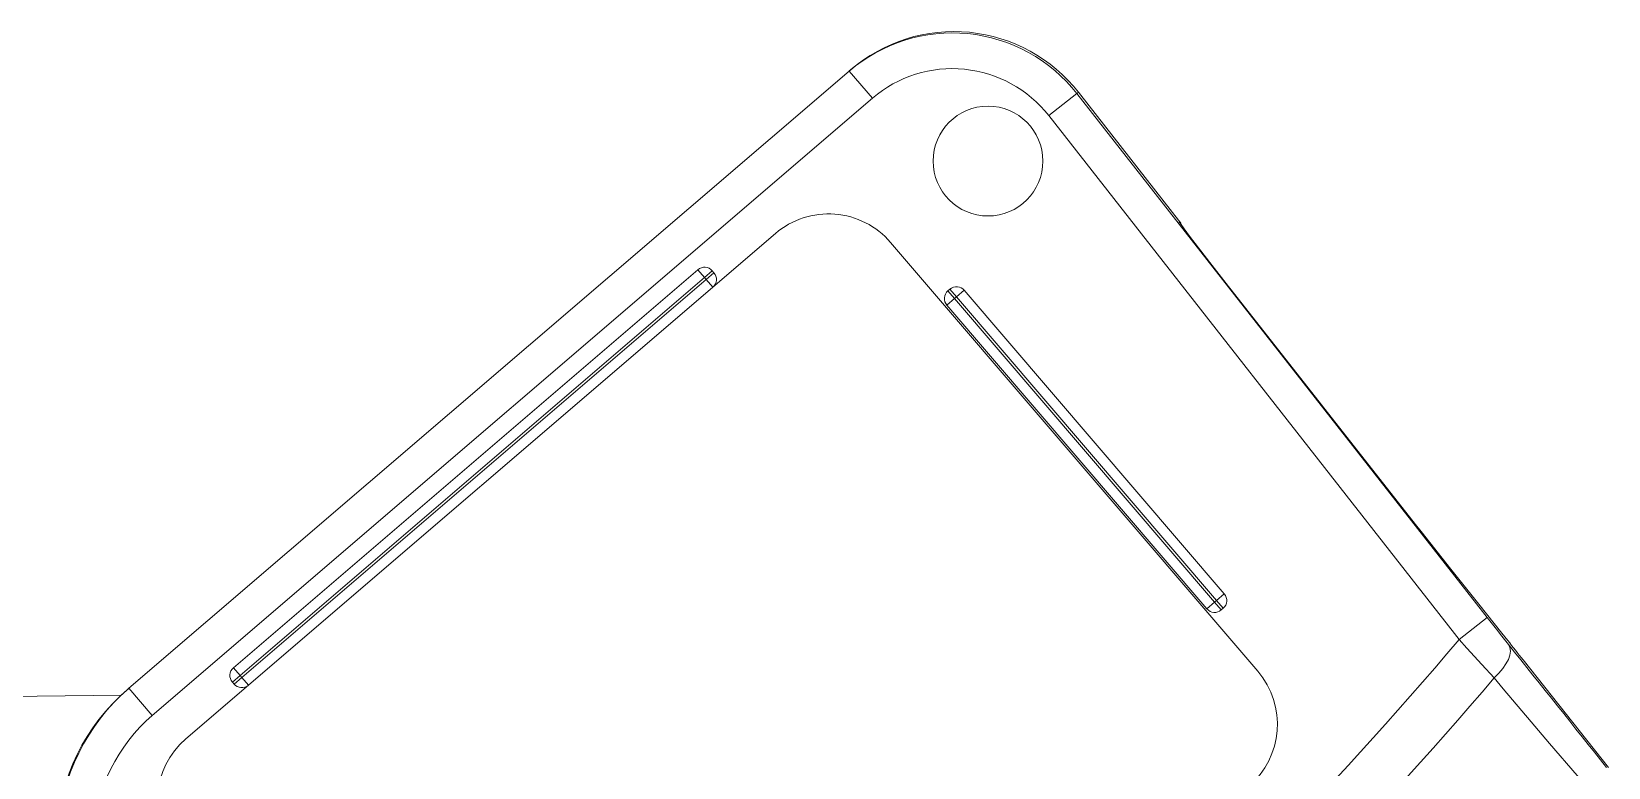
# Model space of a CAD drawing. Header units: metres. Extents: x 2999 to 3109, y 1752 to 1796.
# Drawn here: x 3011.516 to 3012.134, y 1761.925 to 1762.213 of the extents above; entities that cross this region are included whole.
import ezdxf

# ---------------------------------------------------------------- set-up
doc = ezdxf.new("R2010")
doc.units = ezdxf.units.M
doc.layers.add('PAREDES', color=7, linetype='Continuous')

msp = doc.modelspace()

# ---------------------------------------------------------------- linework, layer by layer
at = {"layer": 'PAREDES', "color": 253, "lineweight": 0}
for p, q in [((3011.83623, 1762.1974), (3011.55415, 1761.95575)), ((3011.83623, 1762.1974), (3011.83684, 1762.19792)), ((3011.83623, 1762.1974), (3011.84534, 1762.18677)), ((3011.84534, 1762.18677), (3011.56326, 1761.94512)), ((3011.92538, 1762.18855), (3011.91436, 1762.17992)), ((3011.92538, 1762.18855), (3011.92599, 1762.18908)), ((3012.08423, 1761.98578), (3011.92538, 1762.18855)), ((3011.96614, 1762.13783), (3011.92599, 1762.18908)), ((3012.07321, 1761.97715), (3011.91436, 1762.17992)), ((3011.96577, 1762.13789), (3011.96594, 1762.13804)), ((3011.96614, 1762.13783), (3011.96593, 1762.13765)), ((3011.96614, 1762.13783), (3011.96594, 1762.13804)), ((3011.8073, 1762.13377), (3011.57643, 1761.93599)), ((3011.99619, 1761.96245), (3011.85242, 1762.13028)), ((3011.59507, 1761.96381), (3011.77695, 1762.11962)), ((3011.59767, 1761.96077), (3011.77955, 1762.11658)), ((3011.77955, 1762.11658), (3011.77695, 1762.11962)), ((3011.78259, 1762.11919), (3011.77955, 1762.11658)), ((3011.7802, 1762.11582), (3011.77955, 1762.11658)), ((3011.78324, 1762.11843), (3011.7802, 1762.11582)), ((3011.78324, 1762.11843), (3011.78259, 1762.11919)), ((3011.59832, 1761.96001), (3011.7802, 1762.11582)), ((3011.60092, 1761.95697), (3011.78281, 1762.11279)), ((3011.78281, 1762.11279), (3011.7802, 1762.11582)), ((3011.87565, 1762.112), (3011.87489, 1762.11135)), ((3011.87749, 1762.10831), (3011.87489, 1762.11135)), ((3011.87825, 1762.10896), (3011.87565, 1762.112)), ((3011.87825, 1762.10896), (3011.88129, 1762.11157)), ((3011.88129, 1762.11157), (3011.9831, 1761.99272)), ((3011.98576, 1762.11172), (3012.05801, 1762.0199)), ((3011.87445, 1762.10571), (3011.87749, 1762.10831)), ((3011.87445, 1762.10571), (3011.97627, 1761.98686)), ((3011.87825, 1762.10896), (3011.87749, 1762.10831)), ((3011.87749, 1762.10831), (3011.97931, 1761.98946)), ((3011.87825, 1762.10896), (3011.98007, 1761.99011)), ((3011.98007, 1761.99011), (3011.9831, 1761.99272)), ((3011.97627, 1761.98686), (3011.97931, 1761.98946)), ((3011.97931, 1761.98946), (3011.98007, 1761.99011)), ((3011.97931, 1761.98946), (3011.98191, 1761.98643)), ((3011.98007, 1761.99011), (3011.98267, 1761.98708)), ((3011.98191, 1761.98643), (3011.98267, 1761.98708)), ((3012.08604, 1761.98347), (3012.07503, 1761.97483)), ((3012.08604, 1761.98347), (3012.08423, 1761.98578)), ((3012.07503, 1761.97483), (3012.07321, 1761.97715)), ((3012.09412, 1761.97447), (3012.09182, 1761.9774)), ((3011.59767, 1761.96077), (3011.59507, 1761.96381)), ((3012.13355, 1761.9247), (3012.10011, 1761.96687)), ((3011.55415, 1761.95575), (3011.55354, 1761.95523)), ((3011.55415, 1761.95575), (3011.56326, 1761.94512)), ((3011.59463, 1761.95817), (3011.59767, 1761.96077)), ((3011.59463, 1761.95817), (3011.59528, 1761.95741)), ((3011.59528, 1761.95741), (3011.59832, 1761.96001)), ((3011.59767, 1761.96077), (3011.59832, 1761.96001)), ((3011.60092, 1761.95697), (3011.59832, 1761.96001)), ((3011.31819, 1761.95063), (3011.51818, 1761.95267)), ((3011.51818, 1761.95267), (3011.55111, 1761.95301))]:
    msp.add_line(p, q, dxfattribs=at)
for points in [[(3011.96594, 1762.13804), (3011.96559, 1762.13842), (3011.96544, 1762.13855), (3011.9654, 1762.13857), (3011.96539, 1762.13858), (3011.96538, 1762.13858), (3011.96538, 1762.13857)], [(3011.96538, 1762.13857), (3011.96538, 1762.13857), (3011.96538, 1762.13857), (3011.96538, 1762.13855), (3011.96539, 1762.13851), (3011.96546, 1762.13837), (3011.96569, 1762.13801), (3011.9662, 1762.13726), (3011.96743, 1762.13556), (3011.96949, 1762.13278), (3011.973, 1762.12815), (3011.97829, 1762.12129), (3011.98468, 1762.11309), (3011.98576, 1762.11172)], [(3012.09182, 1761.9774), (3012.08277, 1761.98866), (3012.07182, 1762.00242), (3012.06017, 1762.01716), (3012.05801, 1762.0199)], [(3012.0888, 1761.95984), (3012.08393, 1761.96508), (3012.07804, 1761.97151), (3012.07503, 1761.97483)], [(3012.12815, 1761.91377), (3012.12699, 1761.91503), (3012.12623, 1761.91588), (3012.12472, 1761.9176), (3012.12126, 1761.92161), (3012.11052, 1761.9341), (3012.10322, 1761.94262), (3012.09958, 1761.94692), (3012.09595, 1761.95122), (3012.09235, 1761.95553), (3012.0888, 1761.95984)]]:
    msp.add_lwpolyline(points, dxfattribs=at)
msp.add_circle((3011.89056, 1762.16215), 0.0215, dxfattribs=at)
for centre, radius, start, end in [((3011.87657, 1762.15032), 0.062, 38.07812, 130.58858), ((3011.87719, 1762.15084), 0.062, 38.08031, 130.591), ((3011.87657, 1762.15032), 0.048, 38.08027, 130.59101), ((3011.82811, 1762.10947), 0.032, 40.58563, 130.58563), ((3011.77955, 1762.11658), 0.004, 40.58562, 130.58562), ((3011.7802, 1762.11582), 0.004, 310.58563, 40.58563), ((3011.87749, 1762.10831), 0.004, 130.58563, 220.58563), ((3011.87825, 1762.10896), 0.004, 40.58563, 130.58564), ((3011.98007, 1761.99011), 0.004, 310.58563, 40.58563), ((3011.97931, 1761.98946), 0.004, 220.58563, 310.58563), ((3013.20733, 1762.8614), 1.42409, 218.05991, 218.6002), ((3013.38702, 1762.98718), 1.64231, 218.07098, 218.40867), ((2925.72597, 1692.95663), 110.55655, 38.5961318, 38.6280697), ((3011.59767, 1761.96077), 0.004, 130.58563, 220.58563), ((3011.97189, 1761.94163), 0.032, 310.58564, 40.58562), ((3011.6062, 1761.89499), 0.08, 130.58211, 223.09264), ((3011.59832, 1761.96001), 0.004, 220.58563, 310.58563), ((3010.97053, 1762.90803), 1.46615, 301.46624, 319.70506), ((3011.6062, 1761.89499), 0.066, 130.58023, 223.09098), ((3011.59725, 1761.91169), 0.032, 130.58563, 220.58563)]:
    msp.add_arc(centre, radius, start, end, dxfattribs=at)
for centre, major_axis, ratio, start_param, end_param in [((3009.14309, 1765.04123), (-2.76829, 3.23147), 0.578364, 3.047316, 3.235869), ((3012.08344, 1761.96437), (0.01085, 0.00867), 0.497732, 4.809925, 6.263062), ((3011.60559, 1761.89447), (0.06095, 0.05184), 0.999847, 1.574389, 3.188993)]:
    msp.add_ellipse(centre, major_axis=major_axis, ratio=ratio, start_param=start_param, end_param=end_param, dxfattribs=at)

doc.saveas('drawing.dxf')
